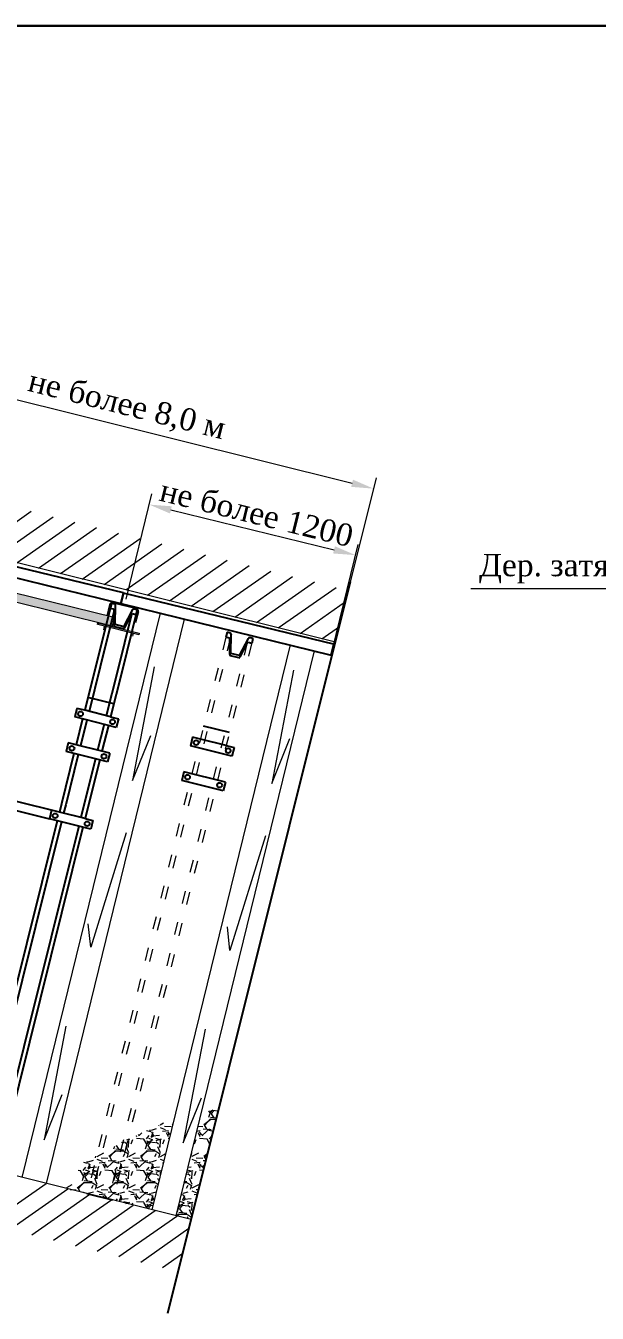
# Model space of a CAD drawing. Header units: millimetres. Extents: x -46762 to 217101, y -107409 to 31524.
# Drawn here: x 207689 to 210902, y -50824 to -43587 of the extents above; entities that cross this region are included whole.
import ezdxf

# ---------------------------------------------------------------- set-up
doc = ezdxf.new("R2010")
doc.units = ezdxf.units.MM
doc.linetypes.add('ACAD_ISO03W100', pattern=[30, 12, -18])
doc.linetypes.add('ACAD_ISO10W100', pattern=[18, 12, -3, 0, -3])
doc.styles.get("Standard").update_dxf_attribs({"font": 'TIMES.TTF'})

msp = doc.modelspace()

# ---------------------------------------------------------------- hatches: boundary and pattern name
at = {"true_color": 0xffffff}
msp.add_hatch(color=7, dxfattribs=at).paths.add_polyline_path([(208185.68, -46913.94), (207613.44, -46771.73), (207601.38, -46820.26), (208173.58, -46962.65)])
at = {"lineweight": 15, "true_color": 0xffffff}
msp.add_hatch(color=7, dxfattribs=at).paths.add_polyline_path([(208324.08, -47010.27), (208326.45, -47000.8), (208095.81, -46943.16), (208093.45, -46952.64)])

# ---------------------------------------------------------------- linework, layer by layer
at = {"color": 7, "lineweight": 30}
msp.add_line((217100.51, -43586.57), (191900.51, -43586.57), dxfattribs=at)
at = {"color": 7, "lineweight": 0}
for p, q in [((209429.71, -47051.81), (199620.76, -44606.17)), ((206933.1, -45512.71), (209523.28, -46158.51)), ((209304.1, -47554.26), (209659.68, -46128.11)), ((208253.16, -46809.69), (208398.09, -46217.85)), ((208504.64, -46308.29), (209421.9, -46532.92)), ((209413.24, -47093.78), (209558.18, -46501.95)), ((208443.75, -46888.53), (207666.88, -50060.8)), ((208579.73, -46921.84), (207802.72, -50094.67)), ((209174.25, -47067.43), (208396.63, -50242.75)), ((209310.23, -47100.73), (208532.47, -50276.62)), ((208618.33, -50298.03), (198809.38, -47852.38))]:
    msp.add_line(p, q, dxfattribs=at)
at = {"color": 7, "lineweight": 13}
for p, q in [((207393.82, -46544.21), (207719.44, -46316.21)), ((207516.28, -46574.74), (207841.89, -46346.74)), ((207638.74, -46605.27), (207964.35, -46377.28)), ((207761.19, -46635.81), (208086.81, -46407.81)), ((207883.65, -46666.34), (208209.27, -46438.34)), ((208006.11, -46696.87), (208331.73, -46468.87)), ((208128.57, -46727.4), (208454.19, -46499.41)), ((208251.03, -46757.94), (208576.65, -46529.94)), ((208373.49, -46788.47), (208699.1, -46560.47)), ((208495.95, -46819), (208821.56, -46591)), ((208618.4, -46849.53), (208944.02, -46621.53)), ((208740.86, -46880.07), (209066.48, -46652.07)), ((208863.32, -46910.6), (209188.94, -46682.6)), ((208985.78, -46941.13), (209311.4, -46713.13)), ((209108.24, -46971.66), (209433.86, -46743.66)), ((209230.7, -47002.2), (209486.96, -46822.76)), ((209429.71, -47051.81), (209502.45, -46760.77)), ((209353.16, -47032.73), (209451.73, -46963.71)), ((208410.49, -47191.25), (208288.54, -47829.65)), ((209193.14, -47208.53), (209071.19, -47846.93)), ((208288.54, -47829.65), (208390.98, -47576.24)), ((209071.19, -47846.93), (209173.63, -47593.52)), ((208254.03, -48123.96), (208054.03, -48767.23)), ((209036.68, -48141.23), (208836.68, -48784.51)), ((208054.03, -48767.23), (208039.4, -48635.65)), ((208836.68, -48784.51), (208822.05, -48652.93)), ((207913.72, -49210.3), (207791.77, -49848.7)), ((208696.37, -49227.58), (208574.42, -49865.98)), ((207791.77, -49848.7), (207894.21, -49595.29)), ((208574.42, -49865.98), (208676.86, -49612.57)), ((208718.12, -49722.41), (208730.51, -49683.68)), ((208727.27, -49700.67), (208718.73, -49686.71)), ((208728.03, -49722.43), (208761.2, -49726.41)), ((208728.95, -49684.08), (208732.54, -49693.05)), ((208748.16, -49685.42), (208730.38, -49703.2)), ((208731.03, -49703.84), (208745.26, -49725.18)), ((208732.52, -49686.18), (208741.31, -49680.91)), ((208770.57, -49688.91), (208737.64, -49683.97)), ((208390.51, -49802.7), (208388.73, -49793.81)), ((208395.97, -49794.53), (208424.42, -49785.64)), ((208435.87, -49768.61), (208434.6, -49773.03)), ((208463.91, -49756.15), (208444.44, -49766.35)), ((208444.68, -49780.29), (208473.13, -49790.96)), ((208468.2, -49772.76), (208505.54, -49774.54)), ((208511.92, -49763.46), (208514.49, -49761.47)), ((208655.75, -49773.23), (208683.34, -49774.54)), ((208722.04, -49787.49), (208681.15, -49824.83)), ((208730.09, -49792.48), (208685.64, -49788.93)), ((208730.09, -49792.48), (208685.64, -49788.93)), ((208689.73, -49763.45), (208728.85, -49733.22)), ((208706.27, -49787.7), (208693.82, -49766.36)), ((208695.45, -49767.46), (208727.46, -49731.9)), ((208741.98, -49803.31), (208711.43, -49795.68)), ((208726.98, -49733.44), (208759.44, -49733.44)), ((208744.34, -49793.86), (208744.33, -49793.78)), ((208239.75, -49867.1), (208226.69, -49865.14)), ((208257.66, -49874.77), (208243.44, -49862.32)), ((208256.65, -49849.24), (208273.88, -49844.17)), ((208262.27, -49846.26), (208270.52, -49848.68)), ((208267.04, -49854.12), (208265.26, -49891.46)), ((208281.84, -49872.22), (208290.73, -49847.33)), ((208308.84, -49825.01), (208311.36, -49830.47)), ((208353.33, -49845.09), (208310.66, -49841.54)), ((208312.14, -49823.6), (208312.17, -49823.53)), ((208328.45, -49826.34), (208321.91, -49819.2)), ((208340.99, -49810.73), (208325.47, -49824.91)), ((208371.66, -49878.47), (208352.1, -49846.46)), ((208362.5, -49900.24), (208376.73, -49855.79)), ((208380.88, -49825.59), (208364.88, -49843.37)), ((208391.39, -49804.57), (208368.03, -49798.73)), ((208369.82, -49853.05), (208376.93, -49870.83)), ((208392.56, -49863.22), (208374.78, -49881)), ((208376.92, -49863.98), (208403.59, -49847.98)), ((208401.68, -49848.89), (208380.35, -49841.78)), ((208417.56, -49867.1), (208382, -49861.77)), ((208404.85, -49830.72), (208392.41, -49836.06)), ((208394.87, -49831.47), (208405.54, -49806.57)), ((208396.28, -49802.12), (208406.95, -49827.02)), ((208441.3, -49826.07), (208400.4, -49829.62)), ((208418.09, -49839.79), (208448.31, -49848.68)), ((208435.44, -49874.75), (208421.22, -49862.3)), ((208421.45, -49853.06), (208451.67, -49844.17)), ((208444.84, -49854.09), (208443.06, -49891.43)), ((208490.86, -49799.62), (208457.08, -49803.18)), ((208459.63, -49872.25), (208468.52, -49847.36)), ((208478.5, -49807.38), (208489.17, -49830.5)), ((208500.22, -49819.76), (208486.68, -49804.98)), ((208494.76, -49842.06), (208488.46, -49841.54)), ((208489.94, -49823.61), (208495.27, -49809.38)), ((208637.42, -49872.28), (208646.31, -49847.39)), ((208668.65, -49799.62), (208648.77, -49801.72)), ((208656.31, -49807.41), (208666.98, -49830.52)), ((208684.02, -49826.3), (208664.46, -49804.96)), ((208708.93, -49845.09), (208666.26, -49841.54)), ((208667.74, -49823.62), (208673.07, -49809.39)), ((208724.38, -49873.74), (208707.71, -49846.47)), ((208736.39, -49825.69), (208720.46, -49843.39)), ((208725.42, -49853.06), (208727.96, -49859.41)), ((208126.17, -49924.6), (208088.84, -49944.16)), ((208156.31, -49941.26), (208195.43, -49911.04)), ((208162.05, -49945.26), (208194.06, -49909.7)), ((208184.7, -49900.26), (208189.64, -49884.8)), ((208193.58, -49911.24), (208239.81, -49911.24)), ((208194.57, -49900.23), (208239.02, -49905.56)), ((208197.18, -49880.81), (208196.98, -49881)), ((208197.63, -49881.64), (208211.86, -49902.98)), ((208237.26, -49943.18), (208246.15, -49927.18)), ((208242.37, -49912.96), (208265.48, -49928.97)), ((208252.06, -49886.49), (208266.28, -49920.27)), ((208263.91, -49925.94), (208256.8, -49950.83)), ((208264.7, -49891.68), (208264.7, -49881.01)), ((208304, -49924.58), (208266.66, -49944.14)), ((208334.13, -49941.25), (208373.24, -49911.03)), ((208339.85, -49945.26), (208371.86, -49909.7)), ((208371.38, -49911.24), (208417.61, -49911.24)), ((208372.38, -49900.23), (208416.83, -49905.56)), ((208375.43, -49881.64), (208389.66, -49902.98)), ((208415.05, -49943.21), (208423.94, -49927.21)), ((208420.18, -49912.97), (208443.29, -49928.97)), ((208429.84, -49886.45), (208444.07, -49920.23)), ((208441.72, -49925.93), (208434.6, -49950.83)), ((208442.5, -49891.68), (208442.5, -49881.01)), ((208473.48, -49928.94), (208444.49, -49944.13)), ((208619.52, -49925.93), (208612.4, -49950.82)), ((208618.11, -49926.91), (208621.11, -49928.98)), ((208620.53, -49917.05), (208621.85, -49920.19)), ((208659.65, -49924.55), (208622.31, -49944.11)), ((208689.75, -49941.24), (208711.76, -49924.24)), ((208695.45, -49945.26), (208710.75, -49928.26)), ((208025.29, -50003.38), (208009.29, -50021.16)), ((208035.79, -49982.37), (208015.41, -49977.27)), ((208034.91, -49980.53), (208033.14, -49971.64)), ((208049.26, -50008.52), (208036.81, -50013.85)), ((208039.28, -50009.24), (208049.95, -49984.35)), ((208040.36, -49972.34), (208068.81, -49963.45)), ((208040.7, -49979.96), (208051.37, -50004.86)), ((208085.79, -50003.86), (208044.9, -50007.41)), ((208081.46, -49942.22), (208079, -49950.83)), ((208089.12, -49958.1), (208117.56, -49968.77)), ((208135.2, -49977.43), (208101.42, -49980.98)), ((208112.63, -49950.56), (208149.97, -49952.34)), ((208122.88, -49985.12), (208133.54, -50008.24)), ((208150.68, -50004.17), (208131.12, -49982.83)), ((208134.35, -50001.39), (208139.68, -49987.17)), ((208188.57, -49965.36), (208147.67, -50002.7)), ((208196.62, -49970.28), (208152.17, -49966.72)), ((208196.62, -49970.28), (208152.17, -49966.72)), ((208172.87, -49965.51), (208160.43, -49944.18)), ((208213.59, -49982.37), (208178.03, -49973.48)), ((208203.08, -50003.39), (208187.08, -50021.17)), ((208212.71, -49980.52), (208210.93, -49971.63)), ((208227.07, -50008.52), (208214.62, -50013.85)), ((208217.07, -50009.26), (208227.74, -49984.36)), ((208218.15, -49972.34), (208246.6, -49963.45)), ((208218.49, -49979.95), (208229.16, -50004.84)), ((208263.6, -50003.86), (208222.71, -50007.41)), ((208266.91, -49958.1), (208295.36, -49968.77)), ((208312.99, -49977.43), (208279.21, -49980.99)), ((208290.43, -49950.56), (208327.77, -49952.34)), ((208300.69, -49985.15), (208311.36, -50008.26)), ((208328.46, -50004.15), (208308.91, -49982.82)), ((208312.14, -50001.4), (208317.48, -49987.18)), ((208366.41, -49965.33), (208325.51, -50002.66)), ((208374.42, -49970.28), (208329.97, -49966.72)), ((208374.42, -49970.28), (208329.97, -49966.72)), ((208350.67, -49965.51), (208338.22, -49944.17)), ((208391.39, -49982.37), (208355.83, -49973.48)), ((208380.87, -50003.4), (208364.87, -50021.18)), ((208390.51, -49980.5), (208388.73, -49971.61)), ((208404.88, -50008.51), (208392.44, -50013.84)), ((208394.87, -50009.27), (208405.53, -49984.38)), ((208395.94, -49972.34), (208424.39, -49963.45)), ((208396.28, -49979.93), (208406.95, -50004.82)), ((208441.41, -50003.86), (208400.52, -50007.41)), ((208444.7, -49958.1), (208464.52, -49965.53)), ((208460.83, -49980.58), (208457, -49980.99)), ((208619.22, -50003.86), (208598.84, -50005.63)), ((208622.49, -49958.09), (208650.94, -49968.76)), ((208668.58, -49977.43), (208634.79, -49980.99)), ((208646.03, -49950.56), (208683.36, -49952.34)), ((208656.31, -49985.2), (208666.98, -50008.31)), ((208684.03, -50004.12), (208664.48, -49982.78)), ((208667.73, -50001.42), (208673.07, -49987.2)), ((208695.42, -49989.6), (208681.2, -50002.59)), ((208700.83, -49967.94), (208685.58, -49966.72)), ((208700.83, -49967.94), (208685.58, -49966.72)), ((208702.89, -49959.71), (208693.82, -49944.17)), ((207997.74, -50022.89), (207983.33, -50021.69)), ((208016.05, -50056.26), (207996.49, -50024.26)), ((208006.89, -50078.08), (208021.12, -50033.63)), ((208014.21, -50030.83), (208021.32, -50048.61)), ((208016.72, -50078.02), (208061.17, -50083.35)), ((208036.96, -50041.02), (208019.18, -50058.8)), ((208019.83, -50059.44), (208034.05, -50080.78)), ((208021.32, -50041.78), (208047.99, -50025.78)), ((208046.08, -50026.69), (208024.75, -50019.58)), ((208061.91, -50044.89), (208026.35, -50039.56)), ((208062.53, -50017.6), (208092.76, -50026.49)), ((208079.9, -50052.6), (208065.68, -50040.16)), ((208065.83, -50030.87), (208096.06, -50021.98)), ((208074.29, -50064.35), (208088.51, -50098.13)), ((208086.9, -50069.48), (208086.9, -50058.81)), ((208089.24, -50031.95), (208087.46, -50069.28)), ((208104.05, -50050), (208112.94, -50025.11)), ((208175.54, -50022.89), (208132.87, -50019.34)), ((208193.85, -50056.26), (208174.29, -50024.26)), ((208184.7, -50078.06), (208198.92, -50033.61)), ((208192.01, -50030.84), (208199.13, -50048.62)), ((208194.53, -50078.02), (208238.98, -50083.35)), ((208214.76, -50041.02), (208196.98, -50058.8)), ((208197.63, -50059.44), (208211.85, -50080.78)), ((208199.12, -50041.78), (208225.79, -50025.78)), ((208223.88, -50026.69), (208202.55, -50019.58)), ((208239.72, -50044.89), (208204.16, -50039.56)), ((208240.32, -50017.6), (208270.55, -50026.49)), ((208257.68, -50052.59), (208243.46, -50040.14)), ((208243.63, -50030.87), (208273.85, -50021.98)), ((208252.07, -50064.31), (208266.29, -50098.09)), ((208264.7, -50069.48), (208264.7, -50058.81)), ((208267.04, -50031.92), (208265.26, -50069.26)), ((208281.84, -50050.03), (208290.73, -50025.14)), ((208353.34, -50022.89), (208310.67, -50019.33)), ((208371.65, -50056.26), (208352.1, -50024.26)), ((208362.51, -50078.04), (208376.73, -50033.59)), ((208369.82, -50030.85), (208376.93, -50048.63)), ((208372.33, -50078.02), (208416.78, -50083.35)), ((208392.56, -50041.02), (208374.78, -50058.8)), ((208375.43, -50059.44), (208389.66, -50080.78)), ((208376.92, -50041.78), (208403.59, -50025.78)), ((208401.68, -50026.69), (208380.35, -50019.58)), ((208417.52, -50044.9), (208381.96, -50039.56)), ((208418.11, -50017.6), (208448.34, -50026.49)), ((208435.46, -50052.57), (208421.24, -50040.12)), ((208421.42, -50030.87), (208450.62, -50022.28)), ((208429.85, -50064.27), (208436.48, -50080.02)), ((208444.84, -50031.89), (208444.01, -50049.29)), ((208580.22, -50081.63), (208594.59, -50083.36)), ((208595.33, -50044.9), (208589.44, -50044.01)), ((208595.91, -50017.59), (208626.13, -50026.48)), ((208613.24, -50052.55), (208599.02, -50040.11)), ((208599.21, -50030.88), (208629.44, -50021.99)), ((208607.63, -50064.22), (208621.86, -50098.01)), ((208620.3, -50069.48), (208620.3, -50058.81)), ((208622.64, -50031.86), (208620.86, -50069.2)), ((208637.41, -50050.1), (208646.3, -50025.2)), ((208687.54, -50021.11), (208666.27, -50019.33)), ((207477.55, -50322.78), (207803.16, -50094.78)), ((207600.01, -50353.32), (207925.62, -50125.32)), ((207722.46, -50383.85), (208048.08, -50155.85)), ((207948.4, -50102.38), (207917.32, -50118.66)), ((207938.56, -50128.54), (207972.2, -50130.14)), ((207978.52, -50119.06), (208017.63, -50088.83)), ((207994.6, -50142.52), (207982.63, -50121.98)), ((207984.25, -50123.06), (208016.26, -50087.5)), ((208010.77, -50143.16), (208007.86, -50145.82)), ((208015.78, -50089.04), (208062.01, -50089.04)), ((208018.76, -50148.07), (208016.02, -50147.85)), ((208018.76, -50148.07), (208016.02, -50147.85)), ((208033.7, -50152.26), (208033.14, -50149.44)), ((208040.33, -50150.15), (208068.78, -50141.26)), ((208059.47, -50120.97), (208068.36, -50104.97)), ((208064.54, -50090.75), (208087.65, -50106.75)), ((208086.11, -50103.74), (208079, -50128.63)), ((208126.22, -50102.37), (208088.89, -50121.93)), ((208089.13, -50135.91), (208117.58, -50146.58)), ((208135.12, -50155.24), (208101.34, -50158.79)), ((208112.66, -50128.36), (208150, -50130.14)), ((208188.61, -50143.12), (208147.72, -50180.46)), ((208196.56, -50148.07), (208152.11, -50144.52)), ((208196.56, -50148.07), (208152.11, -50144.52)), ((208156.33, -50119.05), (208195.45, -50088.83)), ((208172.87, -50143.32), (208160.43, -50121.98)), ((208162.05, -50123.06), (208194.06, -50087.5)), ((208213.59, -50160.17), (208178.03, -50151.28)), ((208193.58, -50089.04), (208239.81, -50089.04)), ((208212.71, -50158.32), (208210.93, -50149.43)), ((208218.13, -50150.15), (208246.57, -50141.26)), ((208218.49, -50157.75), (208229.16, -50182.65)), ((208237.25, -50121), (208246.14, -50105)), ((208242.35, -50090.75), (208265.46, -50106.76)), ((208263.91, -50103.74), (208256.8, -50128.63)), ((208304.05, -50102.35), (208266.71, -50121.91)), ((208266.93, -50135.9), (208295.37, -50146.57)), ((208312.92, -50155.24), (208279.13, -50158.79)), ((208290.46, -50128.36), (208327.79, -50130.14)), ((208366.45, -50143.08), (208325.56, -50180.42)), ((208374.37, -50148.07), (208329.92, -50144.52)), ((208374.37, -50148.07), (208329.92, -50144.52)), ((208334.14, -50119.05), (208373.26, -50088.82)), ((208350.67, -50143.31), (208338.22, -50121.98)), ((208339.85, -50123.06), (208371.86, -50087.5)), ((208391.39, -50160.17), (208355.83, -50151.28)), ((208371.38, -50089.04), (208417.61, -50089.04)), ((208390.51, -50158.3), (208388.73, -50149.41)), ((208395.92, -50150.15), (208421.25, -50142.24)), ((208396.29, -50157.74), (208406.95, -50182.63)), ((208415.04, -50121.03), (208423.93, -50105.03)), ((208420.16, -50090.76), (208431.87, -50098.87)), ((208568.31, -50158.29), (208566.53, -50149.4)), ((208573.71, -50150.15), (208602.16, -50141.26)), ((208574.08, -50157.72), (208584.75, -50182.61)), ((208578.41, -50089.04), (208595.41, -50089.04)), ((208592.82, -50121.06), (208601.71, -50105.06)), ((208597.97, -50090.77), (208621.09, -50106.77)), ((208619.52, -50103.73), (208612.4, -50128.62)), ((208659.7, -50102.32), (208622.37, -50121.88)), ((208622.51, -50135.9), (208650.96, -50146.57)), ((208653.63, -50156.8), (208634.72, -50158.79)), ((208646.05, -50128.36), (208660.56, -50129.06)), ((207844.92, -50414.38), (208170.54, -50186.38)), ((207967.38, -50444.91), (208293, -50216.91)), ((208122.87, -50162.91), (208128.91, -50176)), ((208150.03, -50181.27), (208131.14, -50160.65)), ((208134.98, -50177.51), (208139.68, -50164.97)), ((208203.07, -50181.2), (208193.3, -50192.06)), ((208227.1, -50186.3), (208214.65, -50191.64)), ((208217.07, -50187.06), (208227.74, -50162.17)), ((208263.72, -50181.65), (208222.83, -50185.2)), ((208240.35, -50195.41), (208270.58, -50204.3)), ((208251.11, -50206.47), (208273.82, -50199.79)), ((208267.04, -50209.72), (208267, -50210.43)), ((208286.33, -50215.25), (208290.72, -50202.95)), ((208300.68, -50162.93), (208311.35, -50186.05)), ((208328.48, -50181.97), (208308.92, -50160.63)), ((208353.35, -50200.69), (208310.68, -50197.13)), ((208312.14, -50179.21), (208317.47, -50164.98)), ((208371.65, -50234.06), (208352.09, -50202.06)), ((208380.86, -50181.21), (208364.86, -50198.99)), ((208368.91, -50235.84), (208376.73, -50211.38)), ((208369.82, -50208.64), (208376.93, -50226.42)), ((208392.56, -50218.82), (208374.78, -50236.6)), ((208376.93, -50219.58), (208403.6, -50203.58)), ((208401.68, -50204.49), (208380.35, -50197.38)), ((208402.11, -50220.38), (208381.93, -50217.36)), ((208404.91, -50186.3), (208392.47, -50191.63)), ((208394.86, -50187.08), (208405.53, -50162.19)), ((208410.94, -50184.31), (208400.64, -50185.2)), ((208540.31, -50255.81), (208554.54, -50211.36)), ((208549.46, -50234.06), (208544.77, -50226.4)), ((208548.55, -50210.98), (208554.73, -50226.43)), ((208570.36, -50218.82), (208552.58, -50236.6)), ((208554.73, -50219.58), (208581.4, -50203.58)), ((208558.65, -50181.22), (208554.78, -50185.52)), ((208579.48, -50204.49), (208558.15, -50197.38)), ((208595.3, -50222.69), (208559.74, -50217.36)), ((208569.19, -50160.17), (208561.46, -50158.24)), ((208582.72, -50186.29), (208570.28, -50191.63)), ((208572.66, -50187.1), (208583.32, -50162.2)), ((208619.34, -50181.65), (208578.45, -50185.2)), ((208595.93, -50195.4), (208626.16, -50204.29)), ((208613.27, -50230.37), (208599.04, -50217.93)), ((208599.18, -50208.68), (208629.41, -50199.79)), ((208622.64, -50209.66), (208620.86, -50247)), ((208089.84, -50475.44), (208415.46, -50247.45)), ((208212.3, -50505.98), (208537.92, -50277.98)), ((208375.43, -50237.24), (208375.61, -50237.51)), ((208536.74, -50277.69), (208551.08, -50266.6)), ((208538.18, -50278.05), (208549.66, -50265.3)), ((208545.58, -50589.07), (208618.33, -50298.03)), ((208549.18, -50266.84), (208595.41, -50266.84)), ((208550.09, -50255.82), (208594.54, -50261.15)), ((208553.23, -50237.24), (208567.46, -50258.58)), ((208596.33, -50292.54), (208601.7, -50282.88)), ((208597.96, -50268.56), (208621.07, -50284.56)), ((208607.64, -50242.04), (208621.86, -50275.82)), ((208619.52, -50281.53), (208615.04, -50297.21)), ((208620.3, -50247.28), (208620.3, -50236.61)), ((208334.76, -50536.51), (208606.23, -50346.42)), ((208457.22, -50567.04), (208571, -50487.37))]:
    msp.add_line(p, q, dxfattribs=at)
at = {"color": 7}
for p, q in [((207581.44, -46677.36), (208223.1, -46834.5)), ((208238.25, -46775.22), (207595.97, -46619.14)), ((208223.1, -46834.5), (208238.25, -46775.22)), ((208237.62, -46776.28), (208223.1, -46834.5)), ((209426.37, -47065.16), (208237.62, -46776.28)), ((208223.1, -46834.5), (209405.81, -47124.14)), ((209405.81, -47124.14), (209421.2, -47063.9))]:
    msp.add_line(p, q, dxfattribs=at)
at = {"color": 7, "ltscale": 60}
msp.add_line((208486.77, -50824.37), (209515.04, -46710.42), dxfattribs=at)
at = {"lineweight": 15}
for p, q in [((211471.43, -46751.47), (210190.92, -46751.47)), ((208173.58, -46962.65), (207601.38, -46820.26)), ((208185.68, -46913.94), (207613.44, -46771.73)), ((208160.14, -46840.69), (208144.43, -46903.54)), ((208178.33, -46829.78), (208311.26, -46862.99)), ((208322.18, -46881.18), (208306.47, -46944.03)), ((208324.08, -47010.27), (208093.45, -46952.64)), ((208095.81, -46943.16), (208326.45, -47000.8)), ((208129.57, -46964.64), (208125.54, -46982.95)), ((208185.68, -46913.94), (208173.58, -46962.65)), ((208291.93, -47002.23), (208287.95, -47018.16)), ((208326.45, -47000.8), (208324.08, -47010.27))]:
    msp.add_line(p, q, dxfattribs=at)
for p, q in [((208170.13, -46833.95), (208082.81, -47184.16)), ((208186.16, -46872.99), (208107.07, -47190.21)), ((208170.13, -46833.95), (208163.12, -46862.09)), ((208182.52, -46866.92), (208163.12, -46862.09)), ((208188.57, -46838.54), (208170.13, -46833.95)), ((208185.49, -46958.36), (208186.16, -46872.99)), ((208191.5, -46952.64), (208193.11, -46844.45)), ((208193.1, -46845.15), (208192.94, -46845.82)), ((208282.71, -46897.06), (208203.61, -47214.28)), ((208315.19, -46870.11), (208227.87, -47220.33)), ((208240.6, -46964.88), (208289.96, -46868.6)), ((208243.22, -46972.75), (208282.71, -46897.06)), ((208308.17, -46898.25), (208288.77, -46893.41)), ((208289.65, -46869.22), (208289.48, -46869.89)), ((208315.19, -46870.11), (208296.75, -46865.52)), ((208315.19, -46870.11), (208308.17, -46898.25)), ((208235.95, -46977.12), (208189.86, -46965.63)), ((208240.6, -46964.88), (208191.5, -46952.64)), ((208820.23, -46996.02), (208813.22, -47024.16)), ((208832.62, -47029), (208813.22, -47024.16)), ((208838.67, -47000.62), (208820.23, -46996.02)), ((208835.59, -47120.43), (208836.26, -47035.06)), ((208841.6, -47114.72), (208843.22, -47006.53)), ((208843.21, -47007.22), (208843.04, -47007.89)), ((208890.7, -47126.96), (208940.07, -47030.68)), ((208940.23, -47030.01), (208940.07, -47030.68)), ((208965.77, -47030.9), (208947.34, -47026.31)), ((208965.77, -47030.9), (208958.76, -47059.04)), ((208890.7, -47126.96), (208841.6, -47114.72)), ((208893.32, -47134.83), (208932.81, -47059.13)), ((208958.76, -47059.04), (208939.35, -47054.2)), ((208082.81, -47184.16), (208020.3, -47434.9)), ((208107.07, -47190.21), (208044.55, -47440.95)), ((208886.05, -47139.2), (208839.96, -47127.71)), ((208203.61, -47214.28), (208141.1, -47465.02)), ((208227.87, -47220.33), (208165.36, -47471.07)), ((208183.5, -47398.3), (208038.44, -47362.13)), ((207976.15, -47423.89), (207964.05, -47472.41)), ((208197.41, -47530.59), (207964.05, -47472.41)), ((208020.3, -47434.9), (207976.15, -47423.89)), ((208165.36, -47471.07), (208020.3, -47434.9)), ((208165.36, -47471.07), (208209.5, -47482.08)), ((208008.2, -47483.42), (207971.91, -47628.96)), ((208008.2, -47483.42), (207971.91, -47628.96)), ((208032.46, -47489.46), (207996.17, -47635.01)), ((208032.46, -47489.46), (207996.17, -47635.01)), ((208129, -47513.54), (208092.71, -47659.08)), ((208129, -47513.54), (208092.71, -47659.08)), ((208153.26, -47519.58), (208116.97, -47665.13)), ((208153.26, -47519.58), (208116.97, -47665.13)), ((208209.5, -47482.08), (208197.41, -47530.59)), ((208833.6, -47560.37), (208688.54, -47524.2)), ((207927.76, -47617.95), (207915.67, -47666.47)), ((208161.12, -47676.14), (207927.76, -47617.95)), ((208626.25, -47585.97), (208614.15, -47634.48)), ((208670.4, -47596.98), (208626.25, -47585.97)), ((208815.46, -47633.14), (208670.4, -47596.98)), ((207959.82, -47677.48), (207889.28, -47960.4)), ((207984.07, -47683.52), (207913.53, -47966.45)), ((208149.02, -47724.65), (207915.67, -47666.47)), ((208161.12, -47676.14), (208149.02, -47724.65)), ((208847.51, -47692.66), (208614.15, -47634.48)), ((208815.46, -47633.14), (208859.61, -47644.15)), ((208859.61, -47644.15), (208847.51, -47692.66)), ((208080.62, -47707.59), (208010.08, -47990.52)), ((208104.88, -47713.64), (208034.33, -47996.57)), ((208577.87, -47780.03), (208565.77, -47828.54)), ((208799.13, -47886.72), (208565.77, -47828.54)), ((208811.22, -47838.21), (208577.87, -47780.03)), ((208811.22, -47838.21), (208799.13, -47886.72)), ((207833.31, -47996.8), (207416.56, -47892.89)), ((207404.47, -47941.41), (207821.21, -48045.31)), ((207889.28, -47960.4), (207877.46, -48007.81)), ((207913.53, -47966.45), (207901.71, -48013.85)), ((207865.36, -48056.32), (207383.22, -49990.08)), ((207833.31, -47996.8), (207821.21, -48045.31)), ((208054.57, -48103.5), (207821.21, -48045.31)), ((207877.46, -48007.81), (207833.31, -47996.8)), ((208022.51, -48043.97), (207877.46, -48007.81)), ((208010.08, -47990.52), (207998.26, -48037.93)), ((208034.33, -47996.57), (208022.51, -48043.97)), ((208022.51, -48043.97), (208066.66, -48054.98)), ((208066.66, -48054.98), (208054.57, -48103.5)), ((207889.62, -48062.37), (207407.48, -49996.12)), ((207986.16, -48086.44), (207504.03, -50020.18)), ((208010.42, -48092.49), (207528.28, -50026.22)), ((208178.38, -50188.33), (208033.32, -50152.17))]:
    msp.add_line(p, q)
at = {"color": 7, "linetype": 'ACAD_ISO10W100'}
msp.add_line((208093.45, -46952.64), (208095.63, -46943.12), dxfattribs=at)
at = {"color": 7, "linetype": 'ACAD_ISO03W100', "lineweight": 0, "ltscale": 6}
for p, q in [((208813.22, -47024.16), (208033.32, -50152.17)), ((208837.47, -47030.21), (208057.57, -50158.22)), ((208934.02, -47054.28), (208154.12, -50182.29)), ((208958.28, -47060.33), (208178.38, -50188.33))]:
    msp.add_line(p, q, dxfattribs=at)
for centre in [(207996.78, -47454.8), (208176.77, -47499.68), (208646.88, -47616.88), (207948.4, -47648.86), (208128.39, -47693.74), (208826.87, -47661.75), (208598.5, -47810.94), (208778.49, -47855.81), (207853.94, -48027.71), (208033.93, -48072.59)]:
    msp.add_circle(centre, 13.5)
for centre, radius, start, end in [((208181.31, -46871.78), 5, 346, 76), ((208187.12, -46844.37), 6, 346, 76), ((208287.56, -46898.27), 5, 76, 166), ((208295.3, -46871.34), 6, 76, 166), ((208191.31, -46959.81), 6, 166, 256), ((208237.4, -46971.3), 6, 256, 346), ((208831.41, -47033.85), 5, 346, 76), ((208837.22, -47006.44), 6, 346, 76), ((208945.89, -47032.13), 6, 76, 166), ((208938.14, -47059.05), 5, 76, 166), ((208841.41, -47121.88), 6, 166, 256), ((208887.5, -47133.37), 6, 256, 346)]:
    msp.add_arc(centre, radius, start, end)
at = {"lineweight": 15}
for centre, major_axis, start_param, end_param in [((208174.69, -46844.33), (-10.61, 10.61), -1.0302654, 0.5405309), ((208307.62, -46877.55), (10.61, 10.61), 5.2529199, 6.8237162)]:
    msp.add_ellipse(centre, major_axis=major_axis, ratio=1, start_param=start_param, end_param=end_param, dxfattribs=at)
at = {"color": 7, "lineweight": 0}
for points in [[(209528.32, -46138.3), (209518.24, -46178.73), (209644.56, -46188.75)], [(208509.59, -46288.06), (208499.68, -46328.53), (208383.23, -46278.56)], [(209426.85, -46512.69), (209416.94, -46553.16), (209543.31, -46562.66)]]:
    msp.add_solid(points, dxfattribs=at)

# ---------------------------------------------------------------- texts
msp.add_text('Дер. затяжка', height=125).set_placement((210236.85, -46681.05))
at = {"color": 7, "lineweight": 0, "char_height": 125, "attachment_point": 5}
for s, insert, rotation in [('не более 8,0 м', (208254.97, -45728.21), 346), ('не более 1200', (208986.24, -46326.79), 346.239432)]:
    msp.add_mtext(s, dxfattribs=dict(at, insert=insert, rotation=rotation))

doc.saveas('drawing.dxf')
